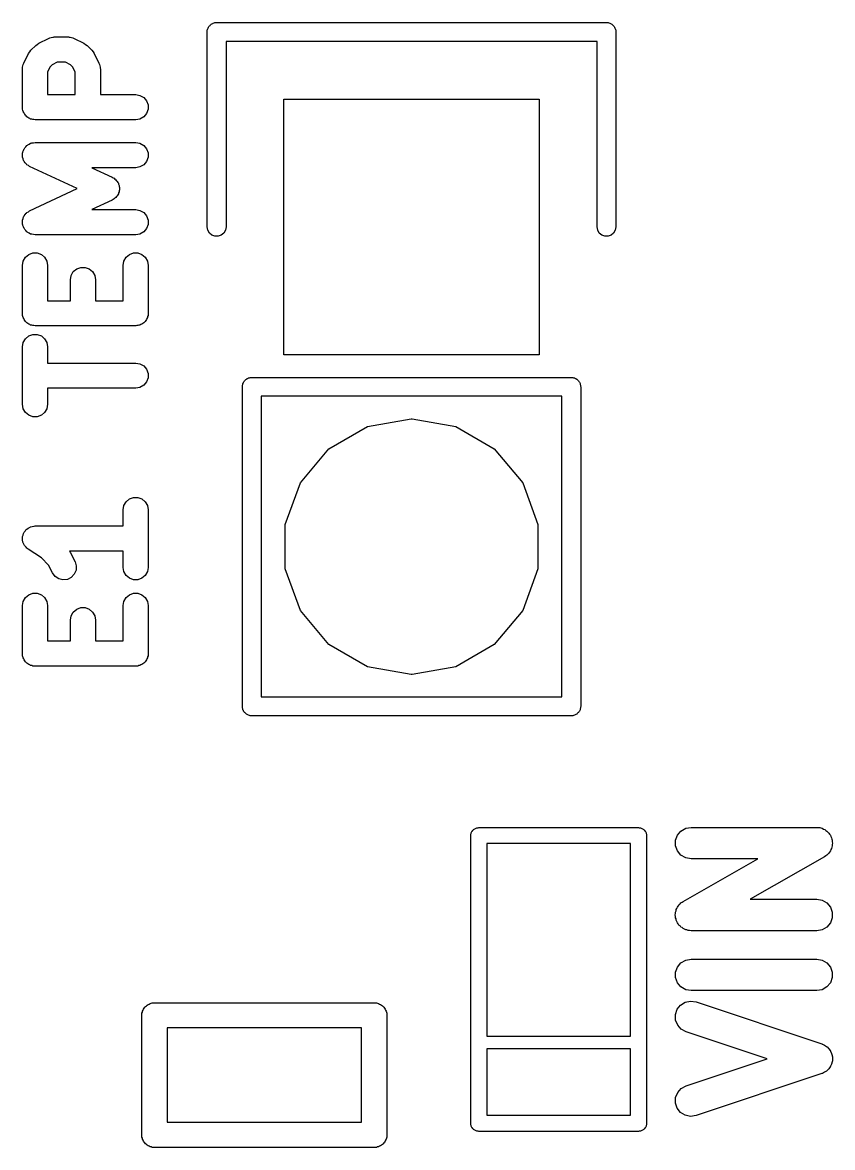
# Model space of a CAD drawing. Extents: x 10 to 287, y -200 to -10.
# Drawn here: x 173.21 to 179.65, y -112.47 to -103.53 of the extents above; entities that cross this region are included whole.
import ezdxf

# ---------------------------------------------------------------- set-up
doc = ezdxf.new("R2010")
doc.units = 0
doc.header["$MEASUREMENT"] = 0
doc.layers.add('BLACK', color=7, linetype='CONTINUOUS')

msp = doc.modelspace()

# ---------------------------------------------------------------- linework, layer by layer
at = {"layer": 'Black'}
for p, q in [((174.744, -103.526), (174.75, -103.525)), ((174.75, -103.525), (177.85, -103.525)), ((177.85, -103.525), (177.856, -103.526)), ((174.675, -103.6), (174.676, -103.594)), ((174.675, -105.15), (174.675, -103.6)), ((174.676, -103.587), (174.678, -103.581)), ((174.676, -103.594), (174.676, -103.587)), ((174.678, -103.581), (174.68, -103.574)), ((174.68, -103.574), (174.683, -103.569)), ((174.683, -103.569), (174.685, -103.562)), ((174.685, -103.562), (174.689, -103.557)), ((174.689, -103.557), (174.693, -103.552)), ((174.693, -103.552), (174.698, -103.548)), ((174.698, -103.548), (174.702, -103.543)), ((174.702, -103.543), (174.707, -103.539)), ((174.707, -103.539), (174.713, -103.535)), ((174.713, -103.535), (174.719, -103.533)), ((174.719, -103.533), (174.724, -103.53)), ((174.724, -103.53), (174.731, -103.528)), ((174.731, -103.528), (174.737, -103.526)), ((174.737, -103.526), (174.744, -103.526)), ((177.856, -103.526), (177.863, -103.526)), ((177.863, -103.526), (177.869, -103.528)), ((177.869, -103.528), (177.876, -103.53)), ((177.876, -103.53), (177.881, -103.533)), ((177.881, -103.533), (177.887, -103.535)), ((177.887, -103.535), (177.893, -103.539)), ((177.893, -103.539), (177.898, -103.543)), ((177.898, -103.543), (177.902, -103.548)), ((177.902, -103.548), (177.907, -103.552)), ((177.907, -103.552), (177.911, -103.557)), ((177.911, -103.557), (177.915, -103.562)), ((177.915, -103.562), (177.917, -103.569)), ((177.917, -103.569), (177.92, -103.574)), ((177.92, -103.574), (177.922, -103.581)), ((177.922, -103.581), (177.924, -103.587)), ((177.924, -103.587), (177.924, -103.594)), ((177.924, -103.594), (177.925, -103.6)), ((177.925, -103.6), (177.925, -105.15)), ((173.312, -103.708), (173.325, -103.699)), ((173.325, -103.699), (173.338, -103.689)), ((173.338, -103.689), (173.414, -103.651)), ((173.414, -103.651), (173.42, -103.649)), ((173.42, -103.649), (173.425, -103.646)), ((173.425, -103.646), (173.436, -103.644)), ((173.436, -103.644), (173.448, -103.641)), ((173.448, -103.641), (173.453, -103.641)), ((173.453, -103.641), (173.459, -103.64)), ((173.459, -103.64), (173.573, -103.64)), ((173.573, -103.64), (173.579, -103.641)), ((173.579, -103.641), (173.585, -103.641)), ((173.585, -103.641), (173.596, -103.644)), ((173.596, -103.644), (173.608, -103.646)), ((173.608, -103.646), (173.613, -103.649)), ((173.613, -103.649), (173.618, -103.651)), ((173.618, -103.651), (173.694, -103.689)), ((173.694, -103.689), (173.707, -103.699)), ((173.707, -103.699), (173.72, -103.708)), ((177.775, -103.675), (174.825, -103.675)), ((174.825, -103.675), (174.825, -105.15)), ((177.775, -105.15), (177.775, -103.675)), ((173.217, -103.848), (173.255, -103.772)), ((173.255, -103.772), (173.265, -103.759)), ((173.265, -103.759), (173.274, -103.746)), ((173.274, -103.746), (173.312, -103.708)), ((173.72, -103.708), (173.758, -103.746)), ((173.758, -103.746), (173.768, -103.759)), ((173.768, -103.759), (173.777, -103.772)), ((173.777, -103.772), (173.815, -103.848)), ((173.207, -103.881), (173.211, -103.87)), ((173.208, -103.887), (173.207, -103.881)), ((173.211, -103.87), (173.213, -103.859)), ((173.213, -103.859), (173.216, -103.854)), ((173.216, -103.854), (173.217, -103.848)), ((173.427, -103.876), (173.407, -103.916)), ((173.442, -103.861), (173.427, -103.876)), ((173.483, -103.84), (173.442, -103.861)), ((173.55, -103.84), (173.483, -103.84)), ((173.59, -103.861), (173.55, -103.84)), ((173.605, -103.876), (173.59, -103.861)), ((173.626, -103.916), (173.605, -103.876)), ((173.815, -103.848), (173.817, -103.854)), ((173.817, -103.854), (173.82, -103.859)), ((173.82, -103.859), (173.822, -103.87)), ((173.822, -103.87), (173.825, -103.881)), ((173.825, -103.881), (173.825, -103.887)), ((173.207, -103.893), (173.208, -103.887)), ((173.207, -104.198), (173.207, -103.893)), ((173.407, -103.916), (173.407, -104.098)), ((173.626, -104.098), (173.626, -103.916)), ((173.825, -103.887), (173.826, -103.893)), ((173.826, -103.893), (173.826, -104.098)), ((173.407, -104.098), (173.626, -104.098)), ((173.826, -104.098), (174.107, -104.098)), ((174.107, -104.098), (174.141, -104.104)), ((174.141, -104.104), (174.171, -104.121)), ((174.171, -104.121), (174.193, -104.148)), ((174.193, -104.148), (174.205, -104.18)), ((175.284, -106.166), (175.284, -104.134)), ((175.284, -104.134), (177.316, -104.134)), ((177.316, -104.134), (177.316, -106.166)), ((173.208, -104.206), (173.207, -104.198)), ((173.208, -104.215), (173.208, -104.206)), ((173.211, -104.223), (173.208, -104.215)), ((173.213, -104.232), (173.211, -104.223)), ((173.217, -104.239), (173.213, -104.232)), ((173.22, -104.248), (173.217, -104.239)), ((174.205, -104.215), (174.193, -104.248)), ((174.205, -104.18), (174.205, -104.215)), ((173.226, -104.254), (173.22, -104.248)), ((173.23, -104.262), (173.226, -104.254)), ((173.237, -104.267), (173.23, -104.262)), ((173.242, -104.274), (173.237, -104.267)), ((173.25, -104.279), (173.242, -104.274)), ((173.257, -104.284), (173.25, -104.279)), ((173.265, -104.287), (173.257, -104.284)), ((173.272, -104.292), (173.265, -104.287)), ((173.281, -104.293), (173.272, -104.292)), ((173.289, -104.296), (173.281, -104.293)), ((173.298, -104.296), (173.289, -104.296)), ((173.307, -104.298), (173.298, -104.296)), ((174.107, -104.298), (173.307, -104.298)), ((174.141, -104.292), (174.107, -104.298)), ((174.171, -104.274), (174.141, -104.292)), ((174.193, -104.248), (174.171, -104.274)), ((173.234, -104.512), (173.242, -104.502)), ((173.242, -104.502), (173.246, -104.5)), ((173.246, -104.5), (173.249, -104.497)), ((173.249, -104.497), (173.261, -104.491)), ((173.261, -104.491), (173.272, -104.485)), ((173.272, -104.485), (173.277, -104.484)), ((173.277, -104.484), (173.281, -104.482)), ((173.281, -104.482), (173.294, -104.481)), ((173.294, -104.481), (173.307, -104.479)), ((173.307, -104.479), (174.107, -104.479)), ((174.107, -104.479), (174.141, -104.485)), ((174.141, -104.485), (174.171, -104.502)), ((174.171, -104.502), (174.193, -104.529)), ((173.207, -104.587), (173.208, -104.574)), ((173.208, -104.591), (173.207, -104.587)), ((173.208, -104.561), (173.21, -104.557)), ((173.208, -104.574), (173.208, -104.561)), ((173.208, -104.596), (173.208, -104.591)), ((173.213, -104.608), (173.208, -104.596)), ((173.21, -104.553), (173.216, -104.541)), ((173.21, -104.557), (173.21, -104.553)), ((173.216, -104.541), (173.22, -104.529)), ((173.22, -104.529), (173.223, -104.525)), ((173.223, -104.525), (173.225, -104.521)), ((173.225, -104.521), (173.234, -104.512)), ((174.193, -104.529), (174.205, -104.561)), ((174.205, -104.596), (174.193, -104.629)), ((174.205, -104.561), (174.205, -104.596)), ((173.216, -104.621), (173.213, -104.608)), ((173.219, -104.624), (173.216, -104.621)), ((173.22, -104.629), (173.219, -104.624)), ((173.228, -104.639), (173.22, -104.629)), ((173.236, -104.649), (173.228, -104.639)), ((173.24, -104.652), (173.236, -104.649)), ((173.242, -104.655), (173.24, -104.652)), ((173.254, -104.662), (173.242, -104.655)), ((173.264, -104.669), (173.254, -104.662)), ((173.642, -104.845), (173.264, -104.669)), ((174.107, -104.679), (173.757, -104.679)), ((173.757, -104.679), (173.92, -104.755)), ((174.141, -104.673), (174.107, -104.679)), ((174.171, -104.655), (174.141, -104.673)), ((174.193, -104.629), (174.171, -104.655)), ((173.92, -104.755), (173.928, -104.76)), ((173.928, -104.76), (173.935, -104.763)), ((173.935, -104.763), (173.942, -104.769)), ((173.942, -104.769), (173.949, -104.775)), ((173.949, -104.775), (173.954, -104.782)), ((173.264, -105.021), (173.642, -104.845)), ((173.954, -104.782), (173.96, -104.788)), ((173.96, -104.788), (173.964, -104.796)), ((173.964, -104.796), (173.969, -104.803)), ((173.969, -104.803), (173.971, -104.811)), ((173.971, -104.811), (173.975, -104.819)), ((173.975, -104.819), (173.975, -104.828)), ((173.975, -104.828), (173.978, -104.837)), ((173.978, -104.854), (173.975, -104.862)), ((173.975, -104.862), (173.975, -104.871)), ((173.978, -104.837), (173.977, -104.845)), ((173.977, -104.845), (173.978, -104.854)), ((173.92, -104.936), (173.757, -105.012)), ((173.928, -104.931), (173.92, -104.936)), ((173.935, -104.927), (173.928, -104.931)), ((173.942, -104.921), (173.935, -104.927)), ((173.949, -104.916), (173.942, -104.921)), ((173.954, -104.909), (173.949, -104.916)), ((173.96, -104.903), (173.954, -104.909)), ((173.964, -104.895), (173.96, -104.903)), ((173.969, -104.887), (173.964, -104.895)), ((173.971, -104.879), (173.969, -104.887)), ((173.975, -104.871), (173.971, -104.879)), ((173.228, -105.052), (173.236, -105.041)), ((173.236, -105.041), (173.24, -105.039)), ((173.24, -105.039), (173.242, -105.035)), ((173.242, -105.035), (173.254, -105.029)), ((173.254, -105.029), (173.264, -105.021)), ((173.757, -105.012), (174.107, -105.012)), ((174.107, -105.012), (174.141, -105.018)), ((174.141, -105.018), (174.171, -105.035)), ((174.171, -105.035), (174.193, -105.062)), ((173.207, -105.103), (173.208, -105.099)), ((173.208, -105.116), (173.207, -105.103)), ((173.208, -105.095), (173.213, -105.082)), ((173.208, -105.099), (173.208, -105.095)), ((173.208, -105.129), (173.208, -105.116)), ((173.21, -105.133), (173.208, -105.129)), ((173.21, -105.138), (173.21, -105.133)), ((173.213, -105.082), (173.216, -105.07)), ((173.216, -105.07), (173.219, -105.066)), ((173.219, -105.066), (173.22, -105.062)), ((173.22, -105.062), (173.228, -105.052)), ((174.193, -105.062), (174.205, -105.095)), ((174.205, -105.129), (174.193, -105.162)), ((174.205, -105.095), (174.205, -105.129)), ((173.216, -105.15), (173.21, -105.138)), ((173.22, -105.162), (173.216, -105.15)), ((173.223, -105.165), (173.22, -105.162)), ((173.225, -105.169), (173.223, -105.165)), ((173.234, -105.178), (173.225, -105.169)), ((173.242, -105.188), (173.234, -105.178)), ((173.246, -105.191), (173.242, -105.188)), ((173.249, -105.194), (173.246, -105.191)), ((173.261, -105.199), (173.249, -105.194)), ((173.272, -105.206), (173.261, -105.199)), ((173.277, -105.207), (173.272, -105.206)), ((173.281, -105.208), (173.277, -105.207)), ((173.294, -105.21), (173.281, -105.208)), ((173.307, -105.212), (173.294, -105.21)), ((174.107, -105.212), (173.307, -105.212)), ((174.141, -105.206), (174.107, -105.212)), ((174.171, -105.188), (174.141, -105.206)), ((174.193, -105.162), (174.171, -105.188)), ((174.68, -105.176), (174.675, -105.15)), ((174.693, -105.198), (174.68, -105.176)), ((174.713, -105.215), (174.693, -105.198)), ((174.737, -105.224), (174.713, -105.215)), ((174.787, -105.215), (174.763, -105.224)), ((174.807, -105.198), (174.787, -105.215)), ((174.82, -105.176), (174.807, -105.198)), ((174.825, -105.15), (174.82, -105.176)), ((177.78, -105.176), (177.775, -105.15)), ((177.793, -105.198), (177.78, -105.176)), ((177.812, -105.215), (177.793, -105.198)), ((177.837, -105.224), (177.812, -105.215)), ((177.887, -105.215), (177.863, -105.224)), ((177.907, -105.198), (177.887, -105.215)), ((177.92, -105.176), (177.907, -105.198)), ((177.925, -105.15), (177.92, -105.176)), ((174.763, -105.224), (174.737, -105.224)), ((177.863, -105.224), (177.837, -105.224)), ((173.213, -105.421), (173.23, -105.39)), ((173.23, -105.39), (173.257, -105.368)), ((173.257, -105.368), (173.289, -105.356)), ((173.289, -105.356), (173.324, -105.356)), ((173.324, -105.356), (173.357, -105.368)), ((173.357, -105.368), (173.383, -105.39)), ((173.383, -105.39), (173.401, -105.421)), ((174.013, -105.421), (174.03, -105.39)), ((174.03, -105.39), (174.057, -105.368)), ((174.057, -105.368), (174.089, -105.356)), ((174.089, -105.356), (174.124, -105.356)), ((174.124, -105.356), (174.157, -105.368)), ((174.157, -105.368), (174.183, -105.39)), ((174.183, -105.39), (174.201, -105.421)), ((173.207, -105.455), (173.213, -105.421)), ((173.207, -105.836), (173.207, -105.455)), ((173.401, -105.421), (173.407, -105.455)), ((173.407, -105.455), (173.407, -105.736)), ((173.611, -105.505), (173.638, -105.482)), ((173.638, -105.482), (173.67, -105.471)), ((173.67, -105.471), (173.705, -105.471)), ((173.705, -105.471), (173.738, -105.482)), ((173.738, -105.482), (173.764, -105.505)), ((174.007, -105.455), (174.013, -105.421)), ((174.007, -105.736), (174.007, -105.455)), ((174.201, -105.421), (174.207, -105.455)), ((174.207, -105.455), (174.207, -105.836)), ((173.588, -105.569), (173.594, -105.535)), ((173.588, -105.736), (173.588, -105.569)), ((173.594, -105.535), (173.611, -105.505)), ((173.764, -105.505), (173.782, -105.535)), ((173.782, -105.535), (173.788, -105.569)), ((173.788, -105.569), (173.788, -105.736)), ((173.407, -105.736), (173.588, -105.736)), ((173.788, -105.736), (174.007, -105.736)), ((173.208, -105.844), (173.207, -105.836)), ((173.208, -105.853), (173.208, -105.844)), ((174.207, -105.836), (174.205, -105.844)), ((174.205, -105.844), (174.205, -105.853)), ((173.211, -105.861), (173.208, -105.853)), ((173.213, -105.87), (173.211, -105.861)), ((173.217, -105.877), (173.213, -105.87)), ((173.22, -105.886), (173.217, -105.877)), ((173.226, -105.892), (173.22, -105.886)), ((173.23, -105.9), (173.226, -105.892)), ((173.237, -105.906), (173.23, -105.9)), ((173.242, -105.912), (173.237, -105.906)), ((173.25, -105.917), (173.242, -105.912)), ((173.257, -105.922), (173.25, -105.917)), ((173.265, -105.925), (173.257, -105.922)), ((173.272, -105.93), (173.265, -105.925)), ((173.281, -105.931), (173.272, -105.93)), ((173.289, -105.934), (173.281, -105.931)), ((173.298, -105.934), (173.289, -105.934)), ((173.307, -105.936), (173.298, -105.934)), ((174.107, -105.936), (173.307, -105.936)), ((174.115, -105.934), (174.107, -105.936)), ((174.124, -105.934), (174.115, -105.934)), ((174.132, -105.931), (174.124, -105.934)), ((174.141, -105.93), (174.132, -105.931)), ((174.148, -105.925), (174.141, -105.93)), ((174.157, -105.922), (174.148, -105.925)), ((174.163, -105.917), (174.157, -105.922)), ((174.171, -105.912), (174.163, -105.917)), ((174.177, -105.906), (174.171, -105.912)), ((174.183, -105.9), (174.177, -105.906)), ((174.188, -105.892), (174.183, -105.9)), ((174.193, -105.886), (174.188, -105.892)), ((174.196, -105.877), (174.193, -105.886)), ((174.201, -105.87), (174.196, -105.877)), ((174.202, -105.861), (174.201, -105.87)), ((174.205, -105.853), (174.202, -105.861)), ((173.23, -106.038), (173.257, -106.016)), ((173.257, -106.016), (173.289, -106.004)), ((173.289, -106.004), (173.324, -106.004)), ((173.324, -106.004), (173.357, -106.016)), ((173.357, -106.016), (173.383, -106.038)), ((173.207, -106.102), (173.213, -106.068)), ((173.207, -106.559), (173.207, -106.102)), ((173.213, -106.068), (173.23, -106.038)), ((173.383, -106.038), (173.401, -106.068)), ((173.401, -106.068), (173.407, -106.102)), ((173.407, -106.102), (173.407, -106.231)), ((177.316, -106.166), (175.284, -106.166)), ((173.407, -106.231), (174.107, -106.231)), ((174.107, -106.231), (174.141, -106.237)), ((174.141, -106.237), (174.171, -106.254)), ((174.171, -106.254), (174.193, -106.281)), ((174.193, -106.281), (174.205, -106.314)), ((174.193, -106.381), (174.171, -106.408)), ((174.205, -106.348), (174.193, -106.381)), ((174.205, -106.314), (174.205, -106.348)), ((174.963, -106.389), (174.965, -106.382)), ((174.965, -106.382), (174.969, -106.377)), ((174.969, -106.377), (174.973, -106.372)), ((174.973, -106.372), (174.978, -106.368)), ((174.978, -106.368), (174.982, -106.363)), ((174.982, -106.363), (174.987, -106.359)), ((174.987, -106.359), (174.992, -106.355)), ((174.992, -106.355), (174.999, -106.353)), ((174.999, -106.353), (175.004, -106.35)), ((175.004, -106.35), (175.011, -106.348)), ((175.011, -106.348), (175.017, -106.346)), ((175.017, -106.346), (175.024, -106.346)), ((175.024, -106.346), (175.03, -106.345)), ((175.03, -106.345), (177.57, -106.345)), ((177.57, -106.345), (177.576, -106.346)), ((177.576, -106.346), (177.583, -106.346)), ((177.583, -106.346), (177.589, -106.348)), ((177.589, -106.348), (177.596, -106.35)), ((177.596, -106.35), (177.601, -106.353)), ((177.601, -106.353), (177.607, -106.355)), ((177.607, -106.355), (177.613, -106.359)), ((177.613, -106.359), (177.618, -106.363)), ((177.618, -106.363), (177.622, -106.368)), ((177.622, -106.368), (177.627, -106.372)), ((177.627, -106.372), (177.631, -106.377)), ((177.631, -106.377), (177.635, -106.382)), ((177.635, -106.382), (177.637, -106.389)), ((174.107, -106.431), (173.407, -106.431)), ((173.407, -106.431), (173.407, -106.559)), ((174.141, -106.425), (174.107, -106.431)), ((174.171, -106.408), (174.141, -106.425)), ((174.955, -106.42), (174.956, -106.414)), ((174.955, -108.96), (174.955, -106.42)), ((174.956, -106.407), (174.958, -106.401)), ((174.956, -106.414), (174.956, -106.407)), ((174.958, -106.401), (174.96, -106.394)), ((174.96, -106.394), (174.963, -106.389)), ((177.637, -106.389), (177.64, -106.394)), ((177.64, -106.394), (177.642, -106.401)), ((177.642, -106.401), (177.644, -106.407)), ((177.644, -106.407), (177.644, -106.414)), ((177.644, -106.414), (177.645, -106.42)), ((177.645, -106.42), (177.645, -108.96)), ((173.213, -106.594), (173.207, -106.559)), ((173.407, -106.559), (173.401, -106.594)), ((175.105, -106.495), (175.105, -108.885)), ((177.495, -106.495), (175.105, -106.495)), ((177.495, -108.885), (177.495, -106.495)), ((173.23, -106.624), (173.213, -106.594)), ((173.257, -106.646), (173.23, -106.624)), ((173.289, -106.658), (173.257, -106.646)), ((173.357, -106.646), (173.324, -106.658)), ((173.383, -106.624), (173.357, -106.646)), ((173.401, -106.594), (173.383, -106.624)), ((173.324, -106.658), (173.289, -106.658)), ((175.643, -106.912), (175.949, -106.735)), ((175.949, -106.735), (176.296, -106.674)), ((176.296, -106.674), (176.304, -106.674)), ((176.304, -106.674), (176.651, -106.735)), ((176.651, -106.735), (176.957, -106.912)), ((175.416, -107.182), (175.643, -106.912)), ((176.957, -106.912), (177.184, -107.182)), ((175.296, -107.514), (175.416, -107.182)), ((177.184, -107.182), (177.304, -107.514)), ((174.007, -107.398), (174.013, -107.363)), ((174.013, -107.363), (174.03, -107.333)), ((174.03, -107.333), (174.057, -107.311)), ((174.057, -107.311), (174.089, -107.299)), ((174.089, -107.299), (174.124, -107.299)), ((174.124, -107.299), (174.157, -107.311)), ((174.157, -107.311), (174.183, -107.333)), ((174.183, -107.333), (174.201, -107.363)), ((174.201, -107.363), (174.207, -107.398)), ((174.007, -107.526), (174.007, -107.398)), ((174.207, -107.398), (174.207, -107.855)), ((173.242, -107.55), (173.253, -107.544)), ((173.253, -107.544), (173.262, -107.537)), ((173.262, -107.537), (173.268, -107.535)), ((173.268, -107.535), (173.272, -107.532)), ((173.272, -107.532), (173.284, -107.53)), ((173.284, -107.53), (173.296, -107.527)), ((173.296, -107.527), (173.301, -107.527)), ((173.301, -107.527), (173.307, -107.526)), ((173.307, -107.526), (174.007, -107.526)), ((175.296, -107.866), (175.296, -107.514)), ((177.304, -107.514), (177.304, -107.866)), ((173.207, -107.62), (173.208, -107.614)), ((173.208, -107.632), (173.207, -107.62)), ((173.208, -107.609), (173.212, -107.598)), ((173.208, -107.614), (173.208, -107.609)), ((173.208, -107.644), (173.208, -107.632)), ((173.212, -107.598), (173.215, -107.586)), ((173.215, -107.586), (173.218, -107.581)), ((173.218, -107.581), (173.22, -107.576)), ((173.22, -107.576), (173.228, -107.567)), ((173.228, -107.567), (173.234, -107.557)), ((173.234, -107.557), (173.239, -107.554)), ((173.239, -107.554), (173.242, -107.55)), ((173.21, -107.649), (173.208, -107.644)), ((173.211, -107.654), (173.21, -107.649)), ((173.216, -107.665), (173.211, -107.654)), ((173.22, -107.676), (173.216, -107.665)), ((173.224, -107.68), (173.22, -107.676)), ((173.226, -107.685), (173.224, -107.68)), ((173.235, -107.694), (173.226, -107.685)), ((173.242, -107.703), (173.235, -107.694)), ((173.247, -107.706), (173.242, -107.703)), ((173.251, -107.709), (173.247, -107.706)), ((173.357, -107.78), (173.251, -107.709)), ((174.007, -107.726), (173.581, -107.726)), ((173.581, -107.726), (173.587, -107.734)), ((174.007, -107.855), (174.007, -107.726)), ((173.415, -107.838), (173.357, -107.78)), ((173.587, -107.734), (173.625, -107.81)), ((173.625, -107.81), (173.635, -107.843)), ((173.446, -107.899), (173.415, -107.838)), ((173.466, -107.927), (173.446, -107.899)), ((173.633, -107.878), (173.619, -107.91)), ((173.635, -107.843), (173.633, -107.878)), ((174.013, -107.889), (174.007, -107.855)), ((174.03, -107.919), (174.013, -107.889)), ((174.201, -107.889), (174.183, -107.919)), ((174.207, -107.855), (174.201, -107.889)), ((175.416, -108.198), (175.296, -107.866)), ((177.304, -107.866), (177.184, -108.198)), ((173.495, -107.946), (173.466, -107.927)), ((173.529, -107.955), (173.495, -107.946)), ((173.564, -107.951), (173.529, -107.955)), ((173.595, -107.935), (173.564, -107.951)), ((173.619, -107.91), (173.595, -107.935)), ((174.057, -107.941), (174.03, -107.919)), ((174.089, -107.953), (174.057, -107.941)), ((174.124, -107.953), (174.089, -107.953)), ((174.157, -107.941), (174.124, -107.953)), ((174.183, -107.919), (174.157, -107.941)), ((173.23, -108.095), (173.257, -108.073)), ((173.257, -108.073), (173.289, -108.061)), ((173.289, -108.061), (173.324, -108.061)), ((173.324, -108.061), (173.357, -108.073)), ((173.357, -108.073), (173.383, -108.095)), ((174.03, -108.095), (174.057, -108.073)), ((174.057, -108.073), (174.089, -108.061)), ((174.089, -108.061), (174.124, -108.061)), ((174.124, -108.061), (174.157, -108.073)), ((174.157, -108.073), (174.183, -108.095)), ((173.207, -108.159), (173.213, -108.125)), ((173.207, -108.54), (173.207, -108.159)), ((173.213, -108.125), (173.23, -108.095)), ((173.383, -108.095), (173.401, -108.125)), ((173.401, -108.125), (173.407, -108.159)), ((173.407, -108.159), (173.407, -108.44)), ((174.007, -108.159), (174.013, -108.125)), ((174.007, -108.44), (174.007, -108.159)), ((174.013, -108.125), (174.03, -108.095)), ((174.183, -108.095), (174.201, -108.125)), ((174.201, -108.125), (174.207, -108.159)), ((174.207, -108.159), (174.207, -108.54)), ((173.588, -108.274), (173.594, -108.24)), ((173.594, -108.24), (173.611, -108.21)), ((173.611, -108.21), (173.638, -108.187)), ((173.638, -108.187), (173.67, -108.175)), ((173.67, -108.175), (173.705, -108.175)), ((173.705, -108.175), (173.738, -108.187)), ((173.738, -108.187), (173.764, -108.21)), ((173.764, -108.21), (173.782, -108.24)), ((173.782, -108.24), (173.788, -108.274)), ((175.643, -108.468), (175.416, -108.198)), ((177.184, -108.198), (176.957, -108.468)), ((173.588, -108.44), (173.588, -108.274)), ((173.788, -108.274), (173.788, -108.44)), ((173.407, -108.44), (173.588, -108.44)), ((173.788, -108.44), (174.007, -108.44)), ((175.949, -108.645), (175.643, -108.468)), ((176.957, -108.468), (176.651, -108.645)), ((173.208, -108.549), (173.207, -108.54)), ((173.208, -108.558), (173.208, -108.549)), ((173.211, -108.566), (173.208, -108.558)), ((173.213, -108.575), (173.211, -108.566)), ((173.217, -108.582), (173.213, -108.575)), ((173.22, -108.59), (173.217, -108.582)), ((173.226, -108.597), (173.22, -108.59)), ((173.23, -108.605), (173.226, -108.597)), ((173.237, -108.61), (173.23, -108.605)), ((173.242, -108.617), (173.237, -108.61)), ((173.25, -108.621), (173.242, -108.617)), ((174.171, -108.617), (174.163, -108.621)), ((174.177, -108.61), (174.171, -108.617)), ((174.183, -108.605), (174.177, -108.61)), ((174.188, -108.597), (174.183, -108.605)), ((174.193, -108.59), (174.188, -108.597)), ((174.196, -108.582), (174.193, -108.59)), ((174.201, -108.575), (174.196, -108.582)), ((174.202, -108.566), (174.201, -108.575)), ((174.205, -108.558), (174.202, -108.566)), ((174.207, -108.54), (174.205, -108.549)), ((174.205, -108.549), (174.205, -108.558)), ((173.257, -108.627), (173.25, -108.621)), ((173.265, -108.63), (173.257, -108.627)), ((173.272, -108.634), (173.265, -108.63)), ((173.281, -108.636), (173.272, -108.634)), ((173.289, -108.639), (173.281, -108.636)), ((173.298, -108.639), (173.289, -108.639)), ((173.307, -108.64), (173.298, -108.639)), ((174.107, -108.64), (173.307, -108.64)), ((174.115, -108.639), (174.107, -108.64)), ((174.124, -108.639), (174.115, -108.639)), ((174.132, -108.636), (174.124, -108.639)), ((174.141, -108.634), (174.132, -108.636)), ((174.148, -108.63), (174.141, -108.634)), ((174.157, -108.627), (174.148, -108.63)), ((174.163, -108.621), (174.157, -108.627)), ((176.296, -108.706), (175.949, -108.645)), ((176.304, -108.706), (176.296, -108.706)), ((176.651, -108.645), (176.304, -108.706)), ((175.105, -108.885), (177.495, -108.885)), ((174.956, -108.966), (174.955, -108.96)), ((174.956, -108.973), (174.956, -108.966)), ((174.958, -108.979), (174.956, -108.973)), ((177.644, -108.973), (177.642, -108.979)), ((177.645, -108.96), (177.644, -108.966)), ((177.644, -108.966), (177.644, -108.973)), ((174.96, -108.986), (174.958, -108.979)), ((174.963, -108.991), (174.96, -108.986)), ((174.965, -108.997), (174.963, -108.991)), ((174.969, -109.003), (174.965, -108.997)), ((174.973, -109.008), (174.969, -109.003)), ((174.978, -109.012), (174.973, -109.008)), ((174.982, -109.017), (174.978, -109.012)), ((174.987, -109.021), (174.982, -109.017)), ((174.992, -109.025), (174.987, -109.021)), ((174.999, -109.027), (174.992, -109.025)), ((175.004, -109.03), (174.999, -109.027)), ((175.011, -109.032), (175.004, -109.03)), ((175.017, -109.034), (175.011, -109.032)), ((175.024, -109.034), (175.017, -109.034)), ((175.03, -109.035), (175.024, -109.034)), ((177.57, -109.035), (175.03, -109.035)), ((177.576, -109.034), (177.57, -109.035)), ((177.583, -109.034), (177.576, -109.034)), ((177.589, -109.032), (177.583, -109.034)), ((177.596, -109.03), (177.589, -109.032)), ((177.601, -109.027), (177.596, -109.03)), ((177.607, -109.025), (177.601, -109.027)), ((177.613, -109.021), (177.607, -109.025)), ((177.618, -109.017), (177.613, -109.021)), ((177.622, -109.012), (177.618, -109.017)), ((177.627, -109.008), (177.622, -109.012)), ((177.631, -109.003), (177.627, -109.008)), ((177.635, -108.997), (177.631, -109.003)), ((177.637, -108.991), (177.635, -108.997)), ((177.64, -108.986), (177.637, -108.991)), ((177.642, -108.979), (177.64, -108.986)), ((176.775, -109.965), (176.778, -109.96)), ((176.778, -109.96), (176.78, -109.955)), ((176.78, -109.955), (176.784, -109.951)), ((176.784, -109.951), (176.786, -109.946)), ((176.786, -109.946), (176.791, -109.943)), ((176.791, -109.943), (176.794, -109.938)), ((176.794, -109.938), (176.799, -109.936)), ((176.799, -109.936), (176.803, -109.932)), ((176.803, -109.932), (176.808, -109.93)), ((176.808, -109.93), (176.813, -109.927)), ((176.813, -109.927), (176.819, -109.926)), ((176.819, -109.926), (176.824, -109.924)), ((176.824, -109.924), (176.83, -109.924)), ((176.83, -109.924), (176.835, -109.923)), ((176.835, -109.923), (178.105, -109.923)), ((178.105, -109.923), (178.11, -109.924)), ((178.11, -109.924), (178.116, -109.924)), ((178.116, -109.924), (178.121, -109.926)), ((178.121, -109.926), (178.127, -109.927)), ((178.127, -109.927), (178.132, -109.93)), ((178.132, -109.93), (178.137, -109.932)), ((178.137, -109.932), (178.141, -109.936)), ((178.141, -109.936), (178.146, -109.938)), ((178.146, -109.938), (178.149, -109.943)), ((178.149, -109.943), (178.154, -109.946)), ((178.154, -109.946), (178.156, -109.951)), ((178.156, -109.951), (178.16, -109.955)), ((178.16, -109.955), (178.162, -109.96)), ((178.162, -109.96), (178.165, -109.965)), ((178.414, -109.983), (178.442, -109.95)), ((178.442, -109.95), (178.48, -109.928)), ((178.48, -109.928), (178.522, -109.921)), ((178.522, -109.921), (179.522, -109.921)), ((179.522, -109.921), (179.533, -109.923)), ((179.533, -109.923), (179.545, -109.923)), ((179.545, -109.923), (179.555, -109.926)), ((179.555, -109.926), (179.565, -109.928)), ((179.565, -109.928), (179.575, -109.934)), ((179.575, -109.934), (179.585, -109.938)), ((179.585, -109.938), (179.593, -109.945)), ((179.593, -109.945), (179.603, -109.95)), ((179.603, -109.95), (179.61, -109.958)), ((179.61, -109.958), (179.618, -109.966)), ((176.772, -109.976), (176.774, -109.971)), ((176.772, -109.982), (176.772, -109.976)), ((176.772, -109.987), (176.772, -109.982)), ((176.772, -112.273), (176.772, -109.987)), ((176.774, -109.971), (176.775, -109.965)), ((176.898, -110.05), (176.898, -111.581)), ((178.041, -110.05), (176.898, -110.05)), ((178.041, -111.581), (178.041, -110.05)), ((178.165, -109.965), (178.166, -109.971)), ((178.166, -109.971), (178.168, -109.976)), ((178.168, -109.976), (178.168, -109.982)), ((178.168, -109.982), (178.168, -109.987)), ((178.168, -109.987), (178.168, -112.273)), ((178.399, -110.024), (178.414, -109.983)), ((178.399, -110.067), (178.399, -110.024)), ((179.618, -109.966), (179.624, -109.975)), ((179.624, -109.975), (179.631, -109.983)), ((179.631, -109.983), (179.634, -109.994)), ((179.634, -109.994), (179.64, -110.003)), ((179.64, -110.003), (179.642, -110.014)), ((179.642, -110.014), (179.645, -110.024)), ((179.645, -110.024), (179.645, -110.035)), ((179.645, -110.035), (179.647, -110.046)), ((179.647, -110.046), (179.645, -110.057)), ((178.414, -110.108), (178.399, -110.067)), ((178.442, -110.141), (178.414, -110.108)), ((179.61, -110.133), (179.603, -110.141)), ((179.618, -110.126), (179.61, -110.133)), ((179.623, -110.117), (179.618, -110.126)), ((179.631, -110.108), (179.623, -110.117)), ((179.634, -110.098), (179.631, -110.108)), ((179.64, -110.089), (179.634, -110.098)), ((179.642, -110.078), (179.64, -110.089)), ((179.645, -110.067), (179.642, -110.078)), ((179.645, -110.057), (179.645, -110.067)), ((178.48, -110.163), (178.442, -110.141)), ((178.46, -110.509), (179.052, -110.171)), ((178.522, -110.171), (178.48, -110.163)), ((179.052, -110.171), (178.522, -110.171)), ((179.584, -110.154), (178.993, -110.492)), ((179.593, -110.147), (179.584, -110.154)), ((179.603, -110.141), (179.593, -110.147)), ((178.993, -110.492), (179.522, -110.492)), ((179.522, -110.492), (179.565, -110.5)), ((178.399, -110.595), (178.403, -110.585)), ((178.403, -110.585), (178.405, -110.574)), ((178.405, -110.574), (178.41, -110.565)), ((178.41, -110.565), (178.414, -110.555)), ((178.414, -110.555), (178.421, -110.546)), ((178.421, -110.546), (178.427, -110.536)), ((178.427, -110.536), (178.435, -110.529)), ((178.435, -110.529), (178.442, -110.521)), ((178.442, -110.521), (178.452, -110.516)), ((178.452, -110.516), (178.46, -110.509)), ((179.565, -110.5), (179.603, -110.521)), ((179.603, -110.521), (179.631, -110.555)), ((179.631, -110.555), (179.645, -110.595)), ((178.397, -110.616), (178.399, -110.606)), ((178.399, -110.628), (178.397, -110.616)), ((178.399, -110.606), (178.399, -110.595)), ((178.399, -110.639), (178.399, -110.628)), ((178.403, -110.649), (178.399, -110.639)), ((178.405, -110.659), (178.403, -110.649)), ((178.41, -110.669), (178.405, -110.659)), ((178.414, -110.68), (178.41, -110.669)), ((179.645, -110.639), (179.631, -110.68)), ((179.645, -110.595), (179.645, -110.639)), ((178.421, -110.688), (178.414, -110.68)), ((178.426, -110.697), (178.421, -110.688)), ((178.435, -110.704), (178.426, -110.697)), ((178.442, -110.713), (178.435, -110.704)), ((178.451, -110.718), (178.442, -110.713)), ((178.459, -110.725), (178.451, -110.718)), ((178.47, -110.729), (178.459, -110.725)), ((178.48, -110.735), (178.47, -110.729)), ((178.49, -110.736), (178.48, -110.735)), ((178.5, -110.74), (178.49, -110.736)), ((178.511, -110.74), (178.5, -110.74)), ((178.522, -110.742), (178.511, -110.74)), ((179.522, -110.742), (178.522, -110.742)), ((179.565, -110.735), (179.522, -110.742)), ((179.603, -110.713), (179.565, -110.735)), ((179.631, -110.68), (179.603, -110.713)), ((178.399, -111.072), (178.414, -111.031)), ((178.414, -111.031), (178.442, -110.997)), ((178.442, -110.997), (178.48, -110.976)), ((178.48, -110.976), (178.522, -110.968)), ((178.522, -110.968), (179.522, -110.968)), ((179.522, -110.968), (179.565, -110.976)), ((179.565, -110.976), (179.603, -110.997)), ((179.603, -110.997), (179.631, -111.031)), ((179.631, -111.031), (179.645, -111.072)), ((178.399, -111.115), (178.399, -111.072)), ((178.414, -111.156), (178.399, -111.115)), ((179.645, -111.115), (179.631, -111.156)), ((179.645, -111.072), (179.645, -111.115)), ((178.442, -111.189), (178.414, -111.156)), ((178.48, -111.211), (178.442, -111.189)), ((178.522, -111.218), (178.48, -111.211)), ((179.565, -111.211), (179.522, -111.218)), ((179.603, -111.189), (179.565, -111.211)), ((179.631, -111.156), (179.603, -111.189)), ((178.476, -111.31), (178.519, -111.302)), ((178.519, -111.302), (178.562, -111.308)), ((179.522, -111.218), (178.522, -111.218)), ((174.157, -111.398), (174.16, -111.389)), ((174.16, -111.389), (174.162, -111.381)), ((174.162, -111.381), (174.166, -111.373)), ((174.166, -111.373), (174.169, -111.365)), ((174.169, -111.365), (174.175, -111.358)), ((174.175, -111.358), (174.179, -111.351)), ((174.179, -111.351), (174.186, -111.345)), ((174.186, -111.345), (174.192, -111.338)), ((174.192, -111.338), (174.199, -111.334)), ((174.199, -111.334), (174.206, -111.328)), ((174.206, -111.328), (174.214, -111.325)), ((174.214, -111.325), (174.222, -111.321)), ((174.222, -111.321), (174.231, -111.319)), ((174.231, -111.319), (174.239, -111.316)), ((174.239, -111.316), (174.248, -111.316)), ((174.248, -111.316), (174.256, -111.315)), ((174.256, -111.315), (176.004, -111.315)), ((176.004, -111.315), (176.012, -111.316)), ((176.012, -111.316), (176.021, -111.316)), ((176.021, -111.316), (176.029, -111.319)), ((176.029, -111.319), (176.038, -111.321)), ((176.038, -111.321), (176.046, -111.325)), ((176.046, -111.325), (176.054, -111.328)), ((176.054, -111.328), (176.061, -111.334)), ((176.061, -111.334), (176.068, -111.338)), ((176.068, -111.338), (176.074, -111.345)), ((176.074, -111.345), (176.081, -111.351)), ((176.081, -111.351), (176.085, -111.358)), ((176.085, -111.358), (176.091, -111.365)), ((176.091, -111.365), (176.094, -111.373)), ((176.094, -111.373), (176.098, -111.381)), ((176.098, -111.381), (176.1, -111.389)), ((176.1, -111.389), (176.103, -111.398)), ((178.399, -111.408), (178.412, -111.367)), ((178.412, -111.367), (178.439, -111.333)), ((178.439, -111.333), (178.476, -111.31)), ((178.562, -111.308), (179.562, -111.641)), ((174.156, -111.415), (174.157, -111.406)), ((174.156, -112.365), (174.156, -111.415)), ((174.157, -111.406), (174.157, -111.398)), ((176.103, -111.398), (176.103, -111.406)), ((176.103, -111.406), (176.104, -111.415)), ((176.104, -111.415), (176.104, -112.365)), ((178.4, -111.452), (178.399, -111.408)), ((178.416, -111.492), (178.4, -111.452)), ((174.357, -111.515), (174.357, -112.265)), ((175.903, -111.515), (174.357, -111.515)), ((175.903, -112.265), (175.903, -111.515)), ((178.445, -111.524), (178.416, -111.492)), ((178.483, -111.545), (178.445, -111.524)), ((179.127, -111.76), (178.483, -111.545)), ((176.898, -111.581), (178.041, -111.581)), ((179.562, -111.641), (179.565, -111.643)), ((179.565, -111.643), (179.568, -111.644)), ((179.568, -111.644), (179.584, -111.653)), ((179.584, -111.653), (179.6, -111.662)), ((176.898, -111.68), (176.898, -112.209)), ((178.041, -111.68), (176.898, -111.68)), ((178.041, -112.209), (178.041, -111.68)), ((179.6, -111.662), (179.602, -111.665)), ((179.602, -111.665), (179.605, -111.666)), ((179.605, -111.666), (179.617, -111.681)), ((179.617, -111.681), (179.629, -111.694)), ((179.629, -111.694), (179.63, -111.698)), ((179.63, -111.698), (179.632, -111.7)), ((179.632, -111.7), (179.638, -111.718)), ((179.638, -111.718), (179.645, -111.735)), ((179.645, -111.735), (179.645, -111.738)), ((179.645, -111.738), (179.646, -111.742)), ((179.646, -111.742), (179.646, -111.76)), ((178.483, -111.975), (179.127, -111.76)), ((179.617, -111.839), (179.605, -111.853)), ((179.629, -111.825), (179.617, -111.839)), ((179.63, -111.822), (179.629, -111.825)), ((179.632, -111.819), (179.63, -111.822)), ((179.638, -111.802), (179.632, -111.819)), ((179.645, -111.785), (179.638, -111.802)), ((179.646, -111.778), (179.645, -111.782)), ((179.645, -111.782), (179.645, -111.785)), ((179.646, -111.76), (179.646, -111.778)), ((179.562, -111.878), (178.562, -112.212)), ((179.565, -111.877), (179.562, -111.878)), ((179.568, -111.876), (179.565, -111.877)), ((179.584, -111.867), (179.568, -111.876)), ((179.6, -111.858), (179.584, -111.867)), ((179.602, -111.855), (179.6, -111.858)), ((179.605, -111.853), (179.602, -111.855)), ((178.416, -112.028), (178.445, -111.995)), ((178.445, -111.995), (178.483, -111.975)), ((178.399, -112.112), (178.4, -112.068)), ((178.4, -112.068), (178.416, -112.028)), ((178.412, -112.153), (178.399, -112.112)), ((178.439, -112.187), (178.412, -112.153)), ((178.476, -112.209), (178.439, -112.187)), ((174.357, -112.265), (175.903, -112.265)), ((176.772, -112.278), (176.772, -112.273)), ((176.772, -112.284), (176.772, -112.278)), ((176.774, -112.289), (176.772, -112.284)), ((176.898, -112.209), (178.041, -112.209)), ((178.168, -112.284), (178.166, -112.289)), ((178.168, -112.273), (178.168, -112.278)), ((178.168, -112.278), (178.168, -112.284)), ((178.519, -112.218), (178.476, -112.209)), ((178.562, -112.212), (178.519, -112.218)), ((174.157, -112.374), (174.156, -112.365)), ((174.157, -112.382), (174.157, -112.374)), ((176.104, -112.365), (176.103, -112.374)), ((176.103, -112.374), (176.103, -112.382)), ((176.775, -112.295), (176.774, -112.289)), ((176.778, -112.3), (176.775, -112.295)), ((176.78, -112.305), (176.778, -112.3)), ((176.784, -112.309), (176.78, -112.305)), ((176.786, -112.314), (176.784, -112.309)), ((176.791, -112.317), (176.786, -112.314)), ((176.794, -112.322), (176.791, -112.317)), ((176.799, -112.324), (176.794, -112.322)), ((176.803, -112.328), (176.799, -112.324)), ((176.808, -112.33), (176.803, -112.328)), ((176.813, -112.333), (176.808, -112.33)), ((176.819, -112.334), (176.813, -112.333)), ((176.824, -112.336), (176.819, -112.334)), ((176.83, -112.336), (176.824, -112.336)), ((176.835, -112.337), (176.83, -112.336)), ((178.105, -112.337), (176.835, -112.337)), ((178.11, -112.336), (178.105, -112.337)), ((178.116, -112.336), (178.11, -112.336)), ((178.121, -112.334), (178.116, -112.336)), ((178.127, -112.333), (178.121, -112.334)), ((178.132, -112.33), (178.127, -112.333)), ((178.137, -112.328), (178.132, -112.33)), ((178.141, -112.324), (178.137, -112.328)), ((178.146, -112.322), (178.141, -112.324)), ((178.149, -112.317), (178.146, -112.322)), ((178.154, -112.314), (178.149, -112.317)), ((178.156, -112.309), (178.154, -112.314)), ((178.16, -112.305), (178.156, -112.309)), ((178.162, -112.3), (178.16, -112.305)), ((178.165, -112.295), (178.162, -112.3)), ((178.166, -112.289), (178.165, -112.295)), ((174.16, -112.391), (174.157, -112.382)), ((174.162, -112.399), (174.16, -112.391)), ((174.166, -112.407), (174.162, -112.399)), ((174.169, -112.415), (174.166, -112.407)), ((174.175, -112.422), (174.169, -112.415)), ((174.179, -112.429), (174.175, -112.422)), ((174.186, -112.435), (174.179, -112.429)), ((174.192, -112.442), (174.186, -112.435)), ((174.199, -112.446), (174.192, -112.442)), ((174.206, -112.452), (174.199, -112.446)), ((174.214, -112.455), (174.206, -112.452)), ((174.222, -112.459), (174.214, -112.455)), ((174.231, -112.461), (174.222, -112.459)), ((174.239, -112.464), (174.231, -112.461)), ((174.248, -112.464), (174.239, -112.464)), ((174.256, -112.465), (174.248, -112.464)), ((176.004, -112.465), (174.256, -112.465)), ((176.012, -112.464), (176.004, -112.465)), ((176.021, -112.464), (176.012, -112.464)), ((176.029, -112.461), (176.021, -112.464)), ((176.038, -112.459), (176.029, -112.461)), ((176.046, -112.455), (176.038, -112.459)), ((176.054, -112.452), (176.046, -112.455)), ((176.061, -112.446), (176.054, -112.452)), ((176.068, -112.442), (176.061, -112.446)), ((176.074, -112.435), (176.068, -112.442)), ((176.081, -112.429), (176.074, -112.435)), ((176.085, -112.422), (176.081, -112.429)), ((176.091, -112.415), (176.085, -112.422)), ((176.094, -112.407), (176.091, -112.415)), ((176.098, -112.399), (176.094, -112.407)), ((176.1, -112.391), (176.098, -112.399)), ((176.103, -112.382), (176.1, -112.391))]:
    msp.add_line(p, q, dxfattribs=at)

doc.saveas('drawing.dxf')
